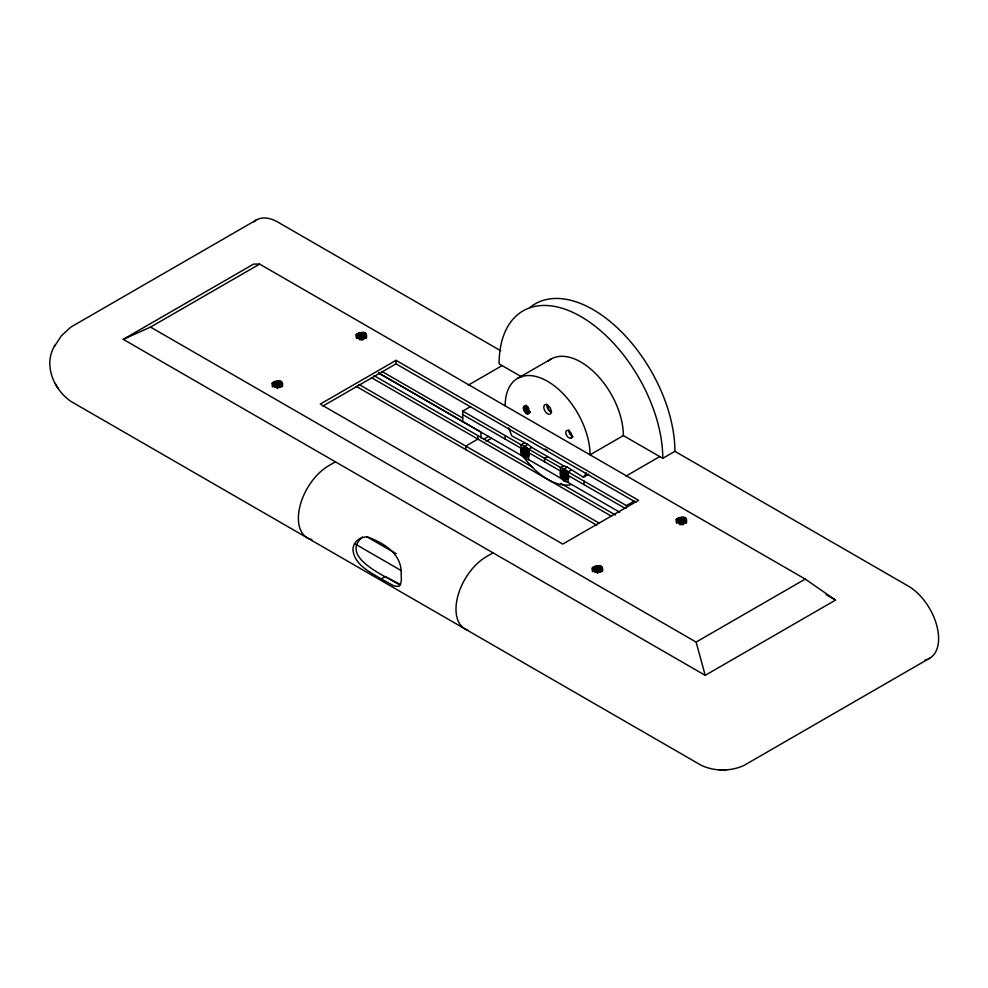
<?xml version="1.0" encoding="UTF-8"?>
<svg xmlns="http://www.w3.org/2000/svg" width="988" height="988" viewBox="0 0 988 988"><rect width="100%" height="100%" fill="white"/><g stroke="black" fill="none" stroke-linecap="round" stroke-linejoin="round"><path stroke-width="1.48" d="M523.344 408.032C531.297 399.078 530.433 425.223 523.344 408.032L526.481 405.426L523.455 407.18M521.071 450.022C522.084 443.785 529.494 450.503 528.654 454.406C527.641 460.643 520.231 453.924 521.071 450.022L525.925 447.231M560.48 472.77C561.493 466.534 568.89 473.252 568.051 477.155C567.038 483.391 559.64 476.673 560.48 472.77L564.111 470.671M272.206 383.27C280.357 397.065 289.694 373.612 272.206 383.27L272.206 386.271M356.186 334.771C364.35 348.579 373.686 325.126 356.186 334.771L356.186 337.773M592.244 568.051C600.408 581.846 609.744 558.393 592.244 568.051L592.244 571.052M676.237 519.552C684.388 533.359 693.737 509.894 676.237 519.552L676.237 522.553M55.217 344.911C42.78 364.127 53.451 389.309 70.827 401.35L701.295 765.342C714.67 771.554 730.774 771.554 744.149 765.342L929.72 658.206M54.34 346.541L61.417 335.747L70.827 327.102L256.398 219.966M508.795 427.792A60.009 34.642 60 0 0 510.166 431.83L511.809 435.93L527.888 444.341L531.68 447.403L563.506 465.78L567.297 467.089L583.389 477.253L585.019 475.043A60.009 34.642 60 0 0 586.242 472.882M570.953 437.993L571.435 437.536A4.285 2.47 60 0 0 569.076 430.941A4.285 2.47 60 0 0 565.963 433.831A4.285 2.47 60 0 0 570.953 437.993L572.978 436.82M362.448 537.052C338.674 557.553 388.173 577.19 398.349 584.167M123.253 339.341L253.583 264.092L259.646 264.092L805.232 579.079L835.539 600.087L705.21 675.335L123.253 339.341L150.534 327.09L259.646 264.092M396.04 360.336L320.273 404.092L562.752 544.079L638.532 500.336L396.04 360.336L396.04 363.843L635.864 502.299M322.928 406.056L396.04 363.843M335.426 461.841L328.683 465.731A42.867 24.749 -60 0 0 299.685 507.313A42.867 24.749 -60 0 0 311.85 539.547M468.361 385.085L502.126 365.585M517.589 378.367L550.934 359.113M462.73 421.592L462.73 411.094L470.683 406.5M523.751 406.513L525.777 405.339M523.455 408.995L526.481 407.241L526.382 406.278M523.751 410.008L526.789 408.266L526.481 407.241M523.973 410.477L527.012 408.723M524.233 411.008L527.271 409.267L530.198 411.86L527.16 413.614M524.863 411.934L527.888 410.181M525.591 412.7L528.629 410.959M526.382 413.28L529.407 411.527M483.465 439.364L488.566 436.412M527.888 413.676L530.544 412.317M486.22 441.278L491.518 438.215M524.109 443.032L521.071 444.773L462.73 411.094M521.578 448.132L524.011 446.737M527.888 444.341L524.863 446.082L521.071 444.773L521.071 455.27L524.863 458.333L528.654 459.655L560.48 478.019L564.272 481.082L568.051 482.403L619.772 512.253M521.207 448.972L524.838 446.872M521.207 451.232L527.271 447.737M521.578 452.504L527.641 449.009L528.247 450.256L522.183 453.764M531.68 447.403L528.654 449.145L528.654 459.655M522.973 454.912L529.025 451.405M523.887 455.876L528.728 453.072M528.506 454.492L524.863 456.592L524.863 458.333M525.838 456.999L529.482 454.9M526.752 457.098L529.185 455.69M547.599 456.592L544.561 458.333L544.561 461.841M563.506 465.78L560.48 467.522L528.654 449.145L524.863 446.082L524.863 447.836M567.297 467.089L564.272 468.843L560.48 467.522L560.48 478.019M560.986 470.881L563.407 469.485M560.604 471.721L564.247 469.621M928.275 658.934A42.867 24.749 60 0 0 936.661 625.132A42.867 24.749 60 0 0 908.293 586.082L674.903 451.343L662.775 458.333L623.366 435.585L590.034 454.838A60.009 34.642 60 0 0 547.599 381.343A60.009 34.642 60 0 0 505.164 405.833M560.604 473.981L566.667 470.486M381.245 578.882L393.99 585.958L398.967 586.39C402.437 582.821 401.091 577.239 401.177 572.731C401.326 553.663 384.134 543.215 367.956 537.126C360.459 536.002 352.926 542.066 352.938 549.723C354.247 564.593 370.08 572.274 381.245 578.882L385.221 576.584L400.56 584.624M560.986 475.253L567.05 471.758M571.089 470.152L568.051 471.906L568.051 482.403M561.592 476.512L567.643 473.005M562.37 477.661L567.223 474.858M563.284 478.624L568.137 475.821M569.113 476.537L564.272 479.341L564.272 481.082M565.247 479.748L568.878 477.649M566.161 479.847L568.582 478.439M583.389 477.253L588.712 474.166M493.037 552.835L486.306 556.726A42.867 24.749 -60 0 0 457.605 597.048A42.867 24.749 -60 0 0 467.855 630.146M625.972 476.093L659.749 456.592M564.272 470.584L564.272 468.843L568.051 471.906L626.404 505.584L634.197 501.089M150.534 327.09L696.12 642.077L805.232 579.079M722.722 770.035L726.378 769.911M719.066 769.911L720.87 769.961M500.558 350.678L277.838 222.09A42.867 24.749 60 0 0 253.78 221.905M521.615 376.836L499.101 363.843A115.732 66.826 60 0 1 580.932 316.592A115.732 66.826 60 0 1 662.775 458.333M826.203 594.69L835.539 600.087M462.73 414.59L521.429 448.478M528.296 452.442L560.826 471.227M567.705 475.203L625.071 508.326M382.01 371.488L462.73 418.085M378.7 373.081L521.071 455.27M374.02 375.625L532.643 467.201M560.69 483.404L615.462 515.02M371.352 377.589L611.449 516.205M359.002 384.456L599.333 523.208M356.335 386.419L596.653 525.159M366.807 536.731L396.188 553.7M355.766 544.351L401.177 570.57M378.441 372.871L480.909 432.089L480.909 437.919M545.154 449.009L547.599 450.466M57.983 388.235L55.192 383.492M526.789 408.266L527.271 409.267M696.12 642.077L705.21 675.335M686.586 519.552L686.586 522.553M686.055 518.811L686.055 523.307M685.203 518.169L685.203 522.664M684.091 517.675L684.091 523.677M682.807 517.366L682.807 524.863M681.411 517.267L681.411 524.764M680.028 517.366L680.028 524.863M678.731 517.675L678.731 523.677M677.632 518.169L677.632 522.664M676.78 518.811L676.78 523.307M626.404 505.584L626.404 507.918M602.606 568.051L602.606 571.052M602.062 567.297L602.062 571.805M601.21 566.655L601.21 571.163M600.099 566.173L600.099 572.163M598.814 565.865L598.814 571.854M597.431 565.754L597.431 573.25M596.036 565.865L596.036 571.854M594.751 566.173L594.751 572.163M593.64 566.655L593.64 571.163M592.788 567.297L592.788 571.805M583.97 481.082L583.97 484.589M505.164 435.585L505.164 439.092M477.883 435.585L477.883 439.092L465.756 446.094L465.756 449.589M366.548 334.771L366.548 337.773M366.005 334.03L366.005 338.526M365.152 333.388L365.152 337.896M364.053 332.894L364.053 338.896M362.757 332.586L362.757 340.094M361.373 332.487L361.373 339.983M359.978 332.586L359.978 340.094M358.693 332.894L358.693 338.896M357.582 333.388L357.582 337.896M356.73 334.03L356.73 338.526M282.556 383.27L282.556 386.271M282.012 382.517L282.012 387.024M281.172 381.887L281.172 386.382M280.061 381.393L280.061 387.395M278.764 381.084L278.764 387.086M277.381 380.973L277.381 388.469M275.985 381.084L275.985 387.086M274.701 381.393L274.701 387.395M273.59 381.887L273.59 386.382M272.737 382.517L272.737 387.024M926.744 659.502A42.867 24.749 60 0 1 925.126 659.91M551.613 412.379A5.36 3.088 60 0 1 546.969 404.339M572.632 436.363A4.285 2.47 60 0 1 568.915 429.928M571.175 484.688A60.009 34.642 60 0 1 524.023 457.469M549.217 410.724A55.723 32.172 60 0 1 547.562 405.735M529.803 307.614A115.732 66.826 60 0 1 620.637 331.029A115.732 66.826 60 0 1 674.903 451.343M548.13 361.065A60.009 34.642 60 0 1 595.233 373.205A60.009 34.642 60 0 1 623.366 435.585M551.378 411.527L551.255 412.589A5.36 3.088 60 0 1 546.932 413.268A5.36 3.088 60 0 1 543.82 406.772A5.36 3.088 60 0 1 547.599 404.969L550.279 407.797L551.378 411.527"/></g></svg>
